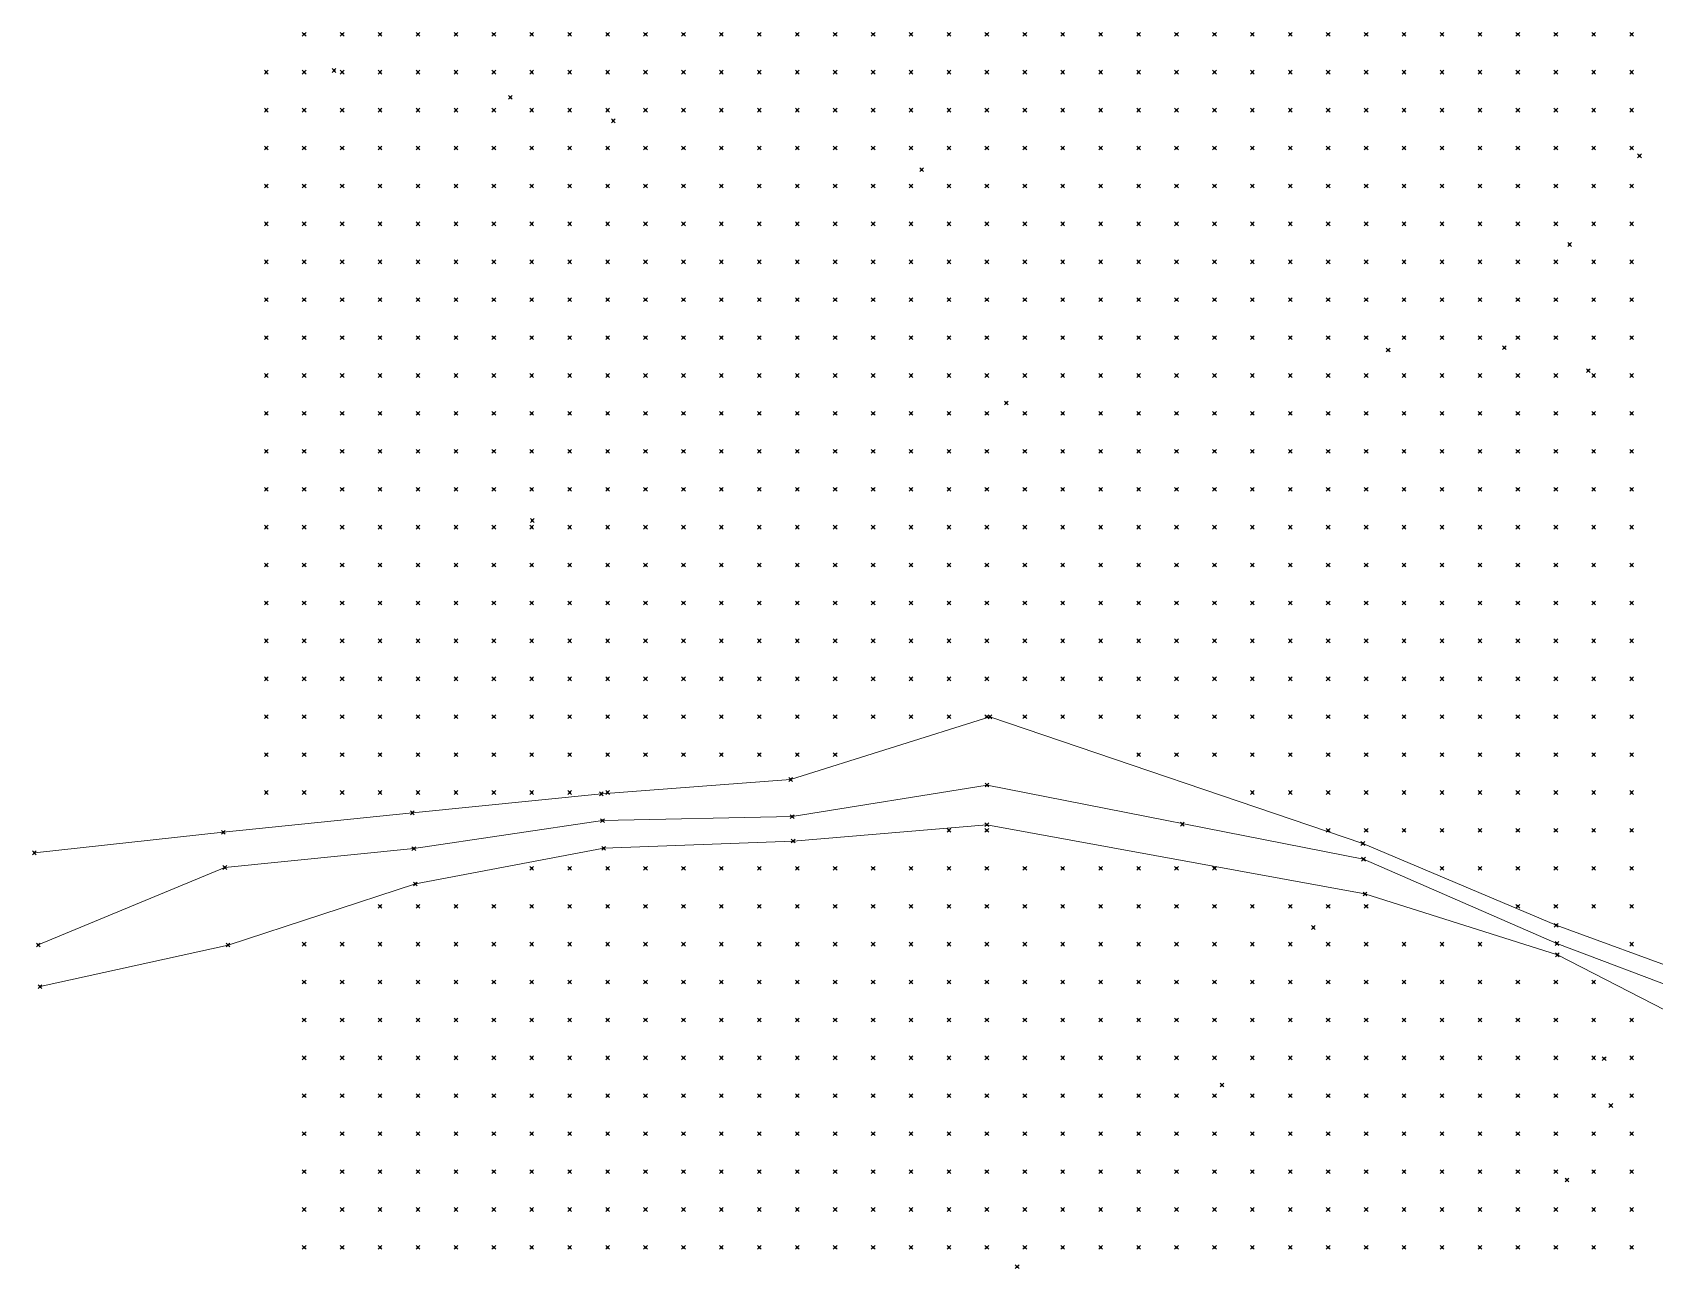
# Model space of a CAD drawing. Header units: metres. Extents: x 441556 to 446409, y 432338 to 461058.
# Drawn here: x 442202.5 to 442330.7, y 456723.4 to 456821.2 of the extents above; entities that cross this region are included whole.
import ezdxf

# ---------------------------------------------------------------- set-up
doc = ezdxf.new("R2010")
doc.units = ezdxf.units.M
doc.header["$MEASUREMENT"] = 0
doc.header["$PDMODE"] = 35
doc.header["$PDSIZE"] = 0.15
for name, color, linetype, lineweight in [('DTM-BRE-RevN_GRP_FIRUL APEI', 2, 'Continuous', 0), ('DTM-BRE-RevN_GRP_RAU', 2, 'Continuous', 0), ('DTM-NOK-RevN_LIDAR_co_lidar', 91, 'Continuous', 0), ('DTM-NOK-RevN_RTK', 32, 'Continuous', 0)]:
    doc.layers.add(name, color=color, linetype=linetype, lineweight=lineweight)

msp = doc.modelspace()

# ---------------------------------------------------------------- linework, layer by layer
at = {"layer": 'DTM-BRE-RevN_GRP_FIRUL APEI'}
for p, q in [((442262.542, 456759.199, 401.217), (442277.952, 456761.692, 395.265)), ((442277.952, 456761.692, 395.265), (442307.725, 456755.834, 388.788)), ((442232.623, 456756.667, 408.775), (442247.542, 456758.877, 405.655)), ((442247.542, 456758.877, 405.655), (442262.542, 456759.199, 401.217)), ((442217.672, 456755.171, 411.244), (442232.623, 456756.667, 408.775)), ((442202.919, 456749.042, 415.444), (442217.672, 456755.171, 411.244)), ((442307.725, 456755.834, 388.788), (442323.021, 456749.153, 384.99)), ((442323.021, 456749.153, 384.99), (442338.279, 456743.38, 382.37))]:
    msp.add_line(p, q, dxfattribs=at)
at = {"layer": 'DTM-BRE-RevN_GRP_RAU'}
for p, q in [((442262.418, 456762.134, 403.53), (442278.185, 456767.087, 396.497)), ((442278.185, 456767.087, 396.497), (442307.673, 456757.074, 390.443)), ((442247.453, 456761, 407.467), (442262.418, 456762.134, 403.53)), ((442232.503, 456759.491, 409.717), (442247.453, 456761, 407.467)), ((442217.555, 456757.953, 412.467), (442232.503, 456759.491, 409.717)), ((442202.61, 456756.335, 418.644), (442217.555, 456757.953, 412.467)), ((442262.624, 456757.263, 403.53), (442277.937, 456758.559, 396.98)), ((442277.937, 456758.559, 396.98), (442307.842, 456753.077, 389.409)), ((442232.741, 456753.871, 410.592), (442247.635, 456756.691, 407.405)), ((442247.635, 456756.691, 407.405), (442262.624, 456757.263, 403.53)), ((442307.673, 456757.074, 390.443), (442322.96, 456750.6, 386.37)), ((442217.932, 456749.038, 413.929), (442232.741, 456753.871, 410.592)), ((442307.842, 456753.077, 389.409), (442323.059, 456748.257, 386.439)), ((442322.96, 456750.6, 386.37), (442338.209, 456745.033, 383.611)), ((442203.058, 456745.745, 417.244), (442217.932, 456749.038, 413.929)), ((442323.059, 456748.257, 386.439), (442338.408, 456740.348, 383.473))]:
    msp.add_line(p, q, dxfattribs=at)
at = {"layer": 'DTM-NOK-RevN_LIDAR_co_lidar'}
for p in [(442223.951, 456821.091, 433.142), (442226.951, 456821.091, 431.84), (442229.95, 456821.091, 430.433), (442232.949, 456821.091, 428.659), (442235.949, 456821.091, 426.756), (442238.948, 456821.091, 424.825), (442241.947, 456821.091, 423.058), (442244.947, 456821.091, 421.097), (442247.946, 456821.091, 419.075), (442250.945, 456821.091, 417.257), (442253.945, 456821.091, 415.461), (442256.944, 456821.091, 413.75), (442259.944, 456821.091, 411.958), (442262.943, 456821.091, 410.235), (442265.942, 456821.091, 408.716), (442268.942, 456821.091, 407.068), (442271.941, 456821.091, 405.643), (442274.94, 456821.091, 404.369), (442277.94, 456821.091, 402.731), (442280.939, 456821.091, 401.018), (442283.938, 456821.091, 400.088), (442286.938, 456821.091, 399.785), (442289.937, 456821.091, 398.947), (442292.936, 456821.091, 397.66), (442295.936, 456821.091, 396.301), (442298.935, 456821.091, 395.576), (442301.934, 456821.091, 395.229), (442304.934, 456821.091, 394.852), (442307.933, 456821.091, 394.272), (442310.932, 456821.091, 393.58), (442313.932, 456821.091, 392.893), (442316.931, 456821.091, 392.067), (442319.93, 456821.091, 390.96), (442322.93, 456821.091, 389.642), (442325.929, 456821.091, 388.358), (442328.928, 456821.091, 387.566), (442220.952, 456818.092, 436.395), (442223.951, 456818.092, 434.706), (442226.316, 456818.226, 434.384), (442226.951, 456818.092, 433.49), (442229.95, 456818.092, 432.003), (442232.949, 456818.092, 430.375), (442235.949, 456818.092, 428.634), (442238.948, 456818.092, 426.787), (442241.947, 456818.092, 424.739), (442244.947, 456818.092, 422.893), (442247.946, 456818.092, 421.053), (442250.945, 456818.092, 418.763), (442253.945, 456818.092, 416.629), (442256.944, 456818.092, 415.014), (442259.944, 456818.092, 413.321), (442262.943, 456818.092, 411.401), (442265.942, 456818.092, 408.978), (442268.942, 456818.092, 407.684), (442271.941, 456818.092, 406.174), (442274.94, 456818.092, 404.405), (442277.94, 456818.092, 402.368), (442280.939, 456818.092, 401.177), (442283.938, 456818.092, 400.315), (442286.938, 456818.092, 399.269), (442289.937, 456818.092, 398.314), (442292.936, 456818.092, 397.358), (442295.936, 456818.092, 396.589), (442298.935, 456818.092, 396.591), (442301.934, 456818.092, 395.973), (442304.934, 456818.092, 395.221), (442307.933, 456818.092, 394.57), (442310.932, 456818.092, 393.867), (442313.932, 456818.092, 393.059), (442316.931, 456818.092, 392.298), (442319.93, 456818.092, 391.519), (442322.93, 456818.092, 390.148), (442325.929, 456818.092, 388.727), (442328.928, 456818.092, 387.749), (442220.952, 456815.093, 436.288), (442223.951, 456815.093, 434.118), (442226.951, 456815.093, 432.549), (442229.95, 456815.093, 431.045), (442232.949, 456815.093, 430.101), (442235.949, 456815.093, 428.909), (442238.948, 456815.093, 427.09), (442240.255, 456816.105, 426.394), (442241.947, 456815.093, 424.895), (442244.947, 456815.093, 422.749), (442247.946, 456815.093, 420.792), (442250.945, 456815.093, 418.976), (442253.945, 456815.093, 416.983), (442256.944, 456815.093, 415.097), (442259.944, 456815.093, 414.089), (442262.943, 456815.093, 412.394), (442265.942, 456815.093, 410.206), (442268.942, 456815.093, 408.438), (442271.941, 456815.093, 406.856), (442274.94, 456815.093, 404.711), (442277.94, 456815.093, 402.534), (442280.939, 456815.093, 401.004), (442283.938, 456815.093, 400.205), (442286.938, 456815.093, 399.37), (442289.937, 456815.093, 398.214), (442292.936, 456815.093, 397.579), (442295.936, 456815.093, 397.118), (442298.935, 456815.093, 396.44), (442301.934, 456815.093, 395.798), (442304.934, 456815.093, 395.271), (442307.933, 456815.093, 394.685), (442310.932, 456815.093, 393.874), (442313.932, 456815.093, 392.884), (442316.931, 456815.093, 392.086), (442319.93, 456815.093, 391.408), (442322.93, 456815.093, 390.307), (442325.929, 456815.093, 389.004), (442328.928, 456815.093, 387.743), (442248.391, 456814.245, 420.796), (442220.952, 456812.093, 434.389), (442223.951, 456812.093, 432.794), (442226.951, 456812.093, 430.847), (442229.95, 456812.093, 429.111), (442232.949, 456812.093, 427.976), (442235.949, 456812.093, 427.386), (442238.948, 456812.093, 426.063), (442241.947, 456812.093, 424.229), (442244.947, 456812.093, 422.289), (442247.946, 456812.093, 420.391), (442250.945, 456812.093, 418.264), (442253.945, 456812.093, 416.065), (442256.944, 456812.093, 414.762), (442259.944, 456812.093, 413.697), (442262.943, 456812.093, 412.227), (442265.942, 456812.093, 410.222), (442268.942, 456812.093, 407.421), (442271.941, 456812.093, 406.123), (442274.94, 456812.093, 404.531), (442277.94, 456812.093, 402.875), (442280.939, 456812.093, 401.062), (442283.938, 456812.093, 400.086), (442286.938, 456812.093, 399.054), (442289.937, 456812.093, 398.4), (442292.936, 456812.093, 397.646), (442295.936, 456812.093, 396.931), (442298.935, 456812.093, 396.296), (442301.934, 456812.093, 395.735), (442304.934, 456812.093, 395.128), (442307.933, 456812.093, 394.338), (442310.932, 456812.093, 393.461), (442313.932, 456812.093, 392.594), (442316.931, 456812.093, 391.889), (442319.93, 456812.093, 391.158), (442322.93, 456812.093, 389.927), (442325.929, 456812.093, 388.651), (442328.928, 456812.093, 387.63), (442272.781, 456810.379, 405.764), (442220.952, 456809.094, 432.54), (442223.951, 456809.094, 431.296), (442226.951, 456809.094, 429.678), (442229.95, 456809.094, 427.611), (442232.949, 456809.094, 425.945), (442235.949, 456809.094, 425.13), (442238.948, 456809.094, 424.064), (442241.947, 456809.094, 422.597), (442244.947, 456809.094, 420.99), (442247.946, 456809.094, 419.047), (442250.945, 456809.094, 417.158), (442253.945, 456809.094, 415.613), (442256.944, 456809.094, 414.058), (442259.944, 456809.094, 412.762), (442262.943, 456809.094, 411.509), (442265.942, 456809.094, 410.218), (442268.942, 456809.094, 408.922), (442271.941, 456809.094, 406.509), (442274.94, 456809.094, 404.319), (442277.94, 456809.094, 402.734), (442280.939, 456809.094, 401.152), (442283.938, 456809.094, 400.144), (442286.938, 456809.094, 399.395), (442289.937, 456809.094, 398.649), (442292.936, 456809.094, 397.665), (442295.936, 456809.094, 396.977), (442298.935, 456809.094, 396.235), (442301.934, 456809.094, 395.394), (442304.934, 456809.094, 394.429), (442307.933, 456809.094, 393.465), (442310.932, 456809.094, 392.649), (442313.932, 456809.094, 391.951), (442316.931, 456809.094, 391.162), (442319.93, 456809.094, 390.201), (442322.93, 456809.094, 389.241), (442325.929, 456809.094, 388.273), (442328.928, 456809.094, 387.335), (442220.952, 456806.094, 430.316), (442223.951, 456806.094, 429.358), (442226.951, 456806.094, 427.695), (442229.95, 456806.094, 425.957), (442232.949, 456806.094, 424.191), (442235.949, 456806.094, 423.025), (442238.948, 456806.094, 421.954), (442241.947, 456806.094, 420.532), (442244.947, 456806.094, 419.137), (442247.946, 456806.094, 417.835), (442250.945, 456806.094, 416.317), (442253.945, 456806.094, 414.593), (442256.944, 456806.094, 412.911), (442259.944, 456806.094, 411.366), (442262.943, 456806.094, 409.847), (442265.942, 456806.094, 408.878), (442268.942, 456806.094, 407.887), (442271.941, 456806.094, 405.432), (442274.94, 456806.094, 404.113), (442277.94, 456806.094, 402.764), (442280.939, 456806.094, 400.993), (442283.938, 456806.094, 399.73), (442286.938, 456806.094, 398.796), (442289.937, 456806.094, 398.082), (442292.936, 456806.094, 397.265), (442295.936, 456806.094, 396.393), (442298.935, 456806.094, 395.451), (442301.934, 456806.094, 394.572), (442304.934, 456806.094, 393.762), (442307.933, 456806.094, 393.063), (442310.932, 456806.094, 392.338), (442313.932, 456806.094, 391.453), (442316.931, 456806.094, 390.571), (442319.93, 456806.094, 389.768), (442322.93, 456806.094, 388.878), (442325.929, 456806.094, 387.976), (442328.928, 456806.094, 387.204), (442220.952, 456803.095, 428.175), (442223.951, 456803.095, 427.202), (442226.951, 456803.095, 425.956), (442229.95, 456803.095, 424.573), (442232.949, 456803.095, 422.803), (442235.949, 456803.095, 421.142), (442238.948, 456803.095, 419.916), (442241.947, 456803.095, 418.652), (442244.947, 456803.095, 417.395), (442247.946, 456803.095, 416.386), (442250.945, 456803.095, 414.952), (442253.945, 456803.095, 413.248), (442256.944, 456803.095, 411.982), (442259.944, 456803.095, 410.241), (442262.943, 456803.095, 408.409), (442265.942, 456803.095, 406.62), (442268.942, 456803.095, 405.71), (442271.941, 456803.095, 403.32), (442274.94, 456803.095, 403.056), (442277.94, 456803.095, 401.065), (442280.939, 456803.095, 399.909), (442283.938, 456803.095, 399.206), (442286.938, 456803.095, 398.391), (442289.937, 456803.095, 397.589), (442292.936, 456803.095, 396.841), (442295.936, 456803.095, 396.069), (442298.935, 456803.095, 395.26), (442301.934, 456803.095, 394.614), (442304.934, 456803.095, 393.862), (442307.933, 456803.095, 393.217), (442310.932, 456803.095, 392.405), (442313.932, 456803.095, 391.393), (442316.931, 456803.095, 390.514), (442319.93, 456803.095, 389.631), (442322.93, 456803.095, 388.762), (442325.929, 456803.095, 387.916), (442328.928, 456803.095, 387.155), (442220.952, 456800.096, 425.99), (442223.951, 456800.096, 424.887), (442226.951, 456800.096, 423.77), (442229.95, 456800.096, 422.729), (442232.949, 456800.096, 421.327), (442235.949, 456800.096, 419.61), (442238.948, 456800.096, 417.832), (442241.947, 456800.096, 416.467), (442244.947, 456800.096, 415.392), (442247.946, 456800.096, 414.304), (442250.945, 456800.096, 412.912), (442253.945, 456800.096, 411.659), (442256.944, 456800.096, 410.507), (442259.944, 456800.096, 408.382), (442262.943, 456800.096, 407.326), (442265.942, 456800.096, 405.907), (442268.942, 456800.096, 404.509), (442271.941, 456800.096, 402.557), (442274.94, 456800.096, 401.599), (442277.94, 456800.096, 400.092), (442280.939, 456800.096, 398.944), (442283.938, 456800.096, 398.456), (442286.938, 456800.096, 397.893), (442289.937, 456800.096, 397.257), (442292.936, 456800.096, 396.414), (442295.936, 456800.096, 395.768), (442298.935, 456800.096, 394.99), (442301.934, 456800.096, 394.234), (442304.934, 456800.096, 393.636), (442307.933, 456800.096, 392.972), (442310.932, 456800.096, 392.184), (442313.932, 456800.096, 391.331), (442316.931, 456800.096, 390.432), (442319.93, 456800.096, 389.617), (442322.93, 456800.096, 388.892), (442325.929, 456800.096, 388.09), (442328.928, 456800.096, 387.353), (442220.952, 456797.096, 423.483), (442223.951, 456797.096, 422.701), (442226.951, 456797.096, 421.674), (442229.95, 456797.096, 420.743), (442232.949, 456797.096, 419.485), (442235.949, 456797.096, 417.896), (442238.948, 456797.096, 416.42), (442241.947, 456797.096, 415.033), (442244.947, 456797.096, 413.655), (442247.946, 456797.096, 412.42), (442250.945, 456797.096, 411.11), (442253.945, 456797.096, 409.705), (442256.944, 456797.096, 408.409), (442259.944, 456797.096, 406.984), (442262.943, 456797.096, 405.884), (442265.942, 456797.096, 404.573), (442268.942, 456797.096, 403.279), (442271.941, 456797.096, 402.146), (442274.94, 456797.096, 401.539), (442277.94, 456797.096, 400.021), (442280.939, 456797.096, 399.258), (442283.938, 456797.096, 398.291), (442286.938, 456797.096, 397.397), (442289.937, 456797.096, 396.852), (442292.936, 456797.096, 396.255), (442295.936, 456797.096, 395.598), (442298.935, 456797.096, 394.923), (442301.934, 456797.096, 394.228), (442304.934, 456797.096, 393.459), (442307.933, 456797.096, 392.599), (442310.932, 456797.096, 391.779), (442313.932, 456797.096, 391.069), (442316.931, 456797.096, 390.346), (442319.93, 456797.096, 389.53), (442322.93, 456797.096, 388.702), (442325.929, 456797.096, 387.928), (442328.928, 456797.096, 387.229), (442220.952, 456794.097, 421.09), (442223.951, 456794.097, 420.722), (442226.951, 456794.097, 419.665), (442229.95, 456794.097, 418.289), (442232.949, 456794.097, 417.235), (442235.949, 456794.097, 416.087), (442238.948, 456794.097, 414.805), (442241.947, 456794.097, 413.558), (442244.947, 456794.097, 412.326), (442247.946, 456794.097, 411.046), (442250.945, 456794.097, 409.726), (442253.945, 456794.097, 408.442), (442256.944, 456794.097, 407.089), (442259.944, 456794.097, 405.743), (442262.943, 456794.097, 404.914), (442265.942, 456794.097, 403.564), (442268.942, 456794.097, 402.384), (442271.941, 456794.097, 401.398), (442274.94, 456794.097, 400.921), (442277.94, 456794.097, 399.815), (442280.939, 456794.097, 399.095), (442283.938, 456794.097, 398.261), (442286.938, 456794.097, 397.3), (442289.937, 456794.097, 396.636), (442292.936, 456794.097, 396.036), (442295.936, 456794.097, 395.244), (442298.935, 456794.097, 394.527), (442301.934, 456794.097, 393.753), (442304.934, 456794.097, 393.006), (442307.933, 456794.097, 392.33), (442310.932, 456794.097, 391.662), (442313.932, 456794.097, 390.942), (442316.931, 456794.097, 390.152), (442319.93, 456794.097, 389.373), (442322.93, 456794.097, 388.673), (442325.929, 456794.097, 388.016), (442328.928, 456794.097, 387.323), (442279.471, 456791.928, 399.657), (442220.952, 456791.098, 418.596), (442223.951, 456791.098, 418.377), (442226.951, 456791.098, 417.501), (442229.95, 456791.098, 415.964), (442232.949, 456791.098, 414.901), (442235.949, 456791.098, 414.062), (442238.948, 456791.098, 412.904), (442241.947, 456791.098, 411.712), (442244.947, 456791.098, 410.735), (442247.946, 456791.098, 409.412), (442250.945, 456791.098, 407.924), (442253.945, 456791.098, 406.872), (442256.944, 456791.098, 405.976), (442259.944, 456791.098, 405.326), (442262.943, 456791.098, 404.522), (442265.942, 456791.098, 402.881), (442268.942, 456791.098, 401.889), (442271.941, 456791.098, 400.907), (442274.94, 456791.098, 400.325), (442277.94, 456791.098, 399.606), (442280.939, 456791.098, 399.066), (442283.938, 456791.098, 398.092), (442286.938, 456791.098, 397.245), (442289.937, 456791.098, 396.563), (442292.936, 456791.098, 395.785), (442295.936, 456791.098, 394.968), (442298.935, 456791.098, 394.25), (442301.934, 456791.098, 393.634), (442304.934, 456791.098, 392.896), (442307.933, 456791.098, 392.119), (442310.932, 456791.098, 391.464), (442313.932, 456791.098, 390.837), (442316.931, 456791.098, 390.131), (442319.93, 456791.098, 389.447), (442322.93, 456791.098, 388.846), (442325.929, 456791.098, 388.189), (442328.928, 456791.098, 387.474), (442220.952, 456788.098, 416.642), (442223.951, 456788.098, 415.889), (442226.951, 456788.098, 414.98), (442229.95, 456788.098, 413.602), (442232.949, 456788.098, 412.533), (442235.949, 456788.098, 411.962), (442238.948, 456788.098, 410.912), (442241.947, 456788.098, 409.51), (442244.947, 456788.098, 408.438), (442247.946, 456788.098, 407.665), (442250.945, 456788.098, 406.804), (442253.945, 456788.098, 405.982), (442256.944, 456788.098, 405.538), (442259.944, 456788.098, 405.258), (442262.943, 456788.098, 404.444), (442265.942, 456788.098, 402.19), (442268.942, 456788.098, 401.394), (442271.941, 456788.098, 400.621), (442274.94, 456788.098, 399.955), (442277.94, 456788.098, 399.366), (442280.939, 456788.098, 398.937), (442283.938, 456788.098, 398.021), (442286.938, 456788.098, 397.297), (442289.937, 456788.098, 396.49), (442292.936, 456788.098, 395.732), (442295.936, 456788.098, 395.144), (442298.935, 456788.098, 394.339), (442301.934, 456788.098, 393.579), (442304.934, 456788.098, 392.86), (442307.933, 456788.098, 392.195), (442310.932, 456788.098, 391.354), (442313.932, 456788.098, 390.525), (442316.931, 456788.098, 389.953), (442319.93, 456788.098, 389.358), (442322.93, 456788.098, 388.797), (442325.929, 456788.098, 388.241), (442328.928, 456788.098, 387.483), (442220.952, 456785.099, 415.056), (442223.951, 456785.099, 413.453), (442226.951, 456785.099, 412.318), (442229.95, 456785.099, 411.251), (442232.949, 456785.099, 410.202), (442235.949, 456785.099, 409.506), (442238.948, 456785.099, 408.528), (442241.947, 456785.099, 407.539), (442244.947, 456785.099, 407.03), (442247.946, 456785.099, 406.77), (442250.945, 456785.099, 406.334), (442253.945, 456785.099, 405.788), (442256.944, 456785.099, 405.45), (442259.944, 456785.099, 405.241), (442262.943, 456785.099, 404.389), (442265.942, 456785.099, 401.605), (442268.942, 456785.099, 400.871), (442271.941, 456785.099, 400.295), (442274.94, 456785.099, 399.771), (442277.94, 456785.099, 399.124), (442280.939, 456785.099, 398.61), (442283.938, 456785.099, 397.897), (442286.938, 456785.099, 397.18), (442289.937, 456785.099, 396.423), (442292.936, 456785.099, 395.753), (442295.936, 456785.099, 395.153), (442298.935, 456785.099, 394.231), (442301.934, 456785.099, 393.369), (442304.934, 456785.099, 392.703), (442307.933, 456785.099, 392.199), (442310.932, 456785.099, 391.374), (442313.932, 456785.099, 390.422), (442316.931, 456785.099, 389.788), (442319.93, 456785.099, 389.193), (442322.93, 456785.099, 388.621), (442325.929, 456785.099, 388.012), (442328.928, 456785.099, 387.228), (442220.952, 456782.1, 413.296), (442223.951, 456782.1, 411.517), (442226.951, 456782.1, 410.182), (442229.95, 456782.1, 409.387), (442232.949, 456782.1, 408.54), (442235.949, 456782.1, 407.781), (442238.948, 456782.1, 407.112), (442241.947, 456782.1, 406.723), (442241.991, 456782.627, 406.505), (442244.947, 456782.1, 406.671), (442247.946, 456782.1, 406.534), (442250.945, 456782.1, 406.13), (442253.945, 456782.1, 405.714), (442256.944, 456782.1, 405.422), (442259.944, 456782.1, 405.256), (442262.943, 456782.1, 404.338), (442265.942, 456782.1, 401.363), (442268.942, 456782.1, 400.782), (442271.941, 456782.1, 400.229), (442274.94, 456782.1, 399.695), (442277.94, 456782.1, 399.173), (442280.939, 456782.1, 398.536), (442283.938, 456782.1, 397.816), (442286.938, 456782.1, 397.066), (442289.937, 456782.1, 396.37), (442292.936, 456782.1, 395.632), (442295.936, 456782.1, 394.878), (442298.935, 456782.1, 394.07), (442301.934, 456782.1, 393.328), (442304.934, 456782.1, 392.719), (442307.933, 456782.1, 392.177), (442310.932, 456782.1, 391.481), (442313.932, 456782.1, 390.692), (442316.931, 456782.1, 389.963), (442319.93, 456782.1, 389.249), (442322.93, 456782.1, 388.536), (442325.929, 456782.1, 387.747), (442328.928, 456782.1, 387.041), (442220.952, 456779.1, 411.511), (442223.951, 456779.1, 410.218), (442226.951, 456779.1, 409.133), (442229.95, 456779.1, 408.402), (442232.949, 456779.1, 407.741), (442235.949, 456779.1, 407.201), (442238.948, 456779.1, 406.843), (442241.947, 456779.1, 406.677), (442244.947, 456779.1, 406.582), (442247.946, 456779.1, 406.384), (442250.945, 456779.1, 406.042), (442253.945, 456779.1, 405.657), (442256.944, 456779.1, 405.347), (442259.944, 456779.1, 404.979), (442262.943, 456779.1, 403.697), (442265.942, 456779.1, 401.237), (442268.942, 456779.1, 401.051), (442271.941, 456779.1, 400.418), (442274.94, 456779.1, 399.603), (442277.94, 456779.1, 399.105), (442280.939, 456779.1, 398.571), (442283.938, 456779.1, 397.7), (442286.938, 456779.1, 396.996), (442289.937, 456779.1, 396.252), (442292.936, 456779.1, 395.5), (442295.936, 456779.1, 394.813), (442298.935, 456779.1, 394.217), (442301.934, 456779.1, 393.532), (442304.934, 456779.1, 392.798), (442307.933, 456779.1, 392.097), (442310.932, 456779.1, 391.427), (442313.932, 456779.1, 390.728), (442316.931, 456779.1, 389.937), (442319.93, 456779.1, 389.13), (442322.93, 456779.1, 388.388), (442325.929, 456779.1, 387.621), (442328.928, 456779.1, 386.947), (442220.952, 456776.101, 410.417), (442223.951, 456776.101, 409.512), (442226.951, 456776.101, 408.813), (442229.95, 456776.101, 408.148), (442232.949, 456776.101, 407.645), (442235.949, 456776.101, 407.234), (442238.948, 456776.101, 406.932), (442241.947, 456776.101, 406.802), (442244.947, 456776.101, 406.656), (442247.946, 456776.101, 406.388), (442250.945, 456776.101, 406.056), (442253.945, 456776.101, 405.662), (442256.944, 456776.101, 405.25), (442259.944, 456776.101, 404.455), (442262.943, 456776.101, 402.457), (442265.942, 456776.101, 400.591), (442268.942, 456776.101, 400.841), (442271.941, 456776.101, 400.362), (442274.94, 456776.101, 399.597), (442277.94, 456776.101, 399.282), (442280.939, 456776.101, 398.621), (442283.938, 456776.101, 397.691), (442286.938, 456776.101, 396.961), (442289.937, 456776.101, 396.149), (442292.936, 456776.101, 395.522), (442295.936, 456776.101, 395.023), (442298.935, 456776.101, 394.448), (442301.934, 456776.101, 393.755), (442304.934, 456776.101, 392.826), (442307.933, 456776.101, 391.888), (442310.932, 456776.101, 391.144), (442313.932, 456776.101, 390.473), (442316.931, 456776.101, 389.695), (442319.93, 456776.101, 388.895), (442322.93, 456776.101, 388.225), (442325.929, 456776.101, 387.512), (442328.928, 456776.101, 386.769), (442220.952, 456773.102, 410.258), (442223.951, 456773.102, 409.538), (442226.951, 456773.102, 408.936), (442229.95, 456773.102, 408.285), (442232.949, 456773.102, 407.835), (442235.949, 456773.102, 407.465), (442238.948, 456773.102, 407.195), (442241.947, 456773.102, 407.061), (442244.947, 456773.102, 406.878), (442247.946, 456773.102, 406.555), (442250.945, 456773.102, 406.151), (442253.945, 456773.102, 405.677), (442256.944, 456773.102, 405.194), (442259.944, 456773.102, 403.959), (442262.943, 456773.102, 401.065), (442265.942, 456773.102, 399.775), (442268.942, 456773.102, 399.915), (442271.941, 456773.102, 399.845), (442274.94, 456773.102, 399.576), (442277.94, 456773.102, 399.51), (442280.939, 456773.102, 398.763), (442283.938, 456773.102, 397.92), (442286.938, 456773.102, 397.134), (442289.937, 456773.102, 396.166), (442292.936, 456773.102, 395.484), (442295.936, 456773.102, 395.113), (442298.935, 456773.102, 394.406), (442301.934, 456773.102, 393.69), (442304.934, 456773.102, 392.767), (442307.933, 456773.102, 391.753), (442310.932, 456773.102, 390.977), (442313.932, 456773.102, 390.36), (442316.931, 456773.102, 389.666), (442319.93, 456773.102, 388.928), (442322.93, 456773.102, 388.264), (442325.929, 456773.102, 387.503), (442328.928, 456773.102, 386.735), (442220.952, 456770.102, 410.683), (442223.951, 456770.102, 410.069), (442226.951, 456770.102, 409.427), (442229.95, 456770.102, 408.671), (442232.949, 456770.102, 408.106), (442235.949, 456770.102, 407.816), (442238.948, 456770.102, 407.612), (442241.947, 456770.102, 407.394), (442244.947, 456770.102, 407.096), (442247.946, 456770.102, 406.704), (442250.945, 456770.102, 406.212), (442253.945, 456770.102, 405.68), (442256.944, 456770.102, 405.166), (442259.944, 456770.102, 403.675), (442262.943, 456770.102, 400.726), (442265.942, 456770.102, 399.938), (442268.942, 456770.102, 399.402), (442271.941, 456770.102, 399.248), (442274.94, 456770.102, 398.807), (442277.94, 456770.102, 398.684), (442280.939, 456770.102, 398.497), (442283.938, 456770.102, 397.807), (442286.938, 456770.102, 397.193), (442289.937, 456770.102, 396.284), (442292.936, 456770.102, 395.475), (442295.936, 456770.102, 395.009), (442298.935, 456770.102, 394.331), (442301.934, 456770.102, 393.441), (442304.934, 456770.102, 392.478), (442307.933, 456770.102, 391.696), (442310.932, 456770.102, 391.042), (442313.932, 456770.102, 390.362), (442316.931, 456770.102, 389.708), (442319.93, 456770.102, 389.08), (442322.93, 456770.102, 388.393), (442325.929, 456770.102, 387.618), (442328.928, 456770.102, 386.878), (442220.952, 456767.103, 411.201), (442223.951, 456767.103, 410.6), (442226.951, 456767.103, 409.935), (442229.95, 456767.103, 409.188), (442232.949, 456767.103, 408.592), (442235.949, 456767.103, 408.226), (442238.948, 456767.103, 407.983), (442241.947, 456767.103, 407.663), (442244.947, 456767.103, 407.284), (442247.946, 456767.103, 406.869), (442250.945, 456767.103, 406.319), (442253.945, 456767.103, 405.796), (442256.944, 456767.103, 405.156), (442259.944, 456767.103, 403.67), (442262.943, 456767.103, 401.954), (442265.942, 456767.103, 401.068), (442268.942, 456767.103, 400.179), (442271.941, 456767.103, 399.481), (442274.94, 456767.103, 398.186), (442277.94, 456767.103, 397.101), (442280.939, 456767.103, 397.146), (442283.938, 456767.103, 396.567), (442286.938, 456767.103, 396.267), (442289.937, 456767.103, 396.058), (442292.936, 456767.103, 395.536), (442295.936, 456767.103, 395.003), (442298.935, 456767.103, 394.499), (442301.934, 456767.103, 393.417), (442304.934, 456767.103, 392.181), (442307.933, 456767.103, 391.422), (442310.932, 456767.103, 390.91), (442313.932, 456767.103, 390.299), (442316.931, 456767.103, 389.72), (442319.93, 456767.103, 389.17), (442322.93, 456767.103, 388.453), (442325.929, 456767.103, 387.701), (442328.928, 456767.103, 386.926), (442220.952, 456764.104, 411.563), (442223.951, 456764.104, 411.074), (442226.951, 456764.104, 410.398), (442229.95, 456764.104, 409.605), (442232.949, 456764.104, 409.058), (442235.949, 456764.104, 408.616), (442238.948, 456764.104, 408.353), (442241.947, 456764.104, 407.975), (442244.947, 456764.104, 407.474), (442247.946, 456764.104, 407.017), (442250.945, 456764.104, 406.492), (442253.945, 456764.104, 405.902), (442256.944, 456764.104, 405.033), (442259.944, 456764.104, 403.68), (442262.943, 456764.104, 402.715), (442265.942, 456764.104, 401.678), (442289.937, 456764.104, 394.839), (442292.936, 456764.104, 394.593), (442295.936, 456764.104, 394.505), (442298.935, 456764.104, 394.246), (442301.934, 456764.104, 393.416), (442304.934, 456764.104, 392.268), (442307.933, 456764.104, 391.249), (442310.932, 456764.104, 390.594), (442313.932, 456764.104, 390.157), (442316.931, 456764.104, 389.732), (442319.93, 456764.104, 389.19), (442322.93, 456764.104, 388.451), (442325.929, 456764.104, 387.714), (442328.928, 456764.104, 386.924), (442220.952, 456761.104, 411.9), (442223.951, 456761.104, 411.48), (442226.951, 456761.104, 410.691), (442229.95, 456761.104, 409.797), (442232.949, 456761.104, 409.266), (442235.949, 456761.104, 408.96), (442238.948, 456761.104, 408.594), (442241.947, 456761.104, 408.17), (442244.947, 456761.104, 407.558), (442247.946, 456761.104, 406.848), (442298.935, 456761.104, 393.006), (442301.934, 456761.104, 392.745), (442304.934, 456761.104, 392.191), (442307.933, 456761.104, 391.483), (442310.932, 456761.104, 390.68), (442313.932, 456761.104, 390.005), (442316.931, 456761.104, 389.514), (442319.93, 456761.104, 388.948), (442322.93, 456761.104, 388.26), (442325.929, 456761.104, 387.548), (442328.928, 456761.104, 386.884), (442293.398, 456758.604, 393.385), (442274.94, 456758.105, 398.55), (442277.94, 456758.105, 397.778), (442304.934, 456758.105, 391.086), (442307.933, 456758.105, 390.76), (442310.932, 456758.105, 390.432), (442313.932, 456758.105, 390.023), (442316.931, 456758.105, 389.377), (442319.93, 456758.105, 388.579), (442322.93, 456758.105, 387.957), (442325.929, 456758.105, 387.394), (442328.928, 456758.105, 386.773), (442241.947, 456755.106, 408.686), (442244.947, 456755.106, 408.575), (442247.946, 456755.106, 407.934), (442250.945, 456755.106, 407.121), (442253.945, 456755.106, 406.267), (442256.944, 456755.106, 405.357), (442259.944, 456755.106, 404.984), (442262.943, 456755.106, 404.337), (442265.942, 456755.106, 403.295), (442268.942, 456755.106, 402.299), (442271.941, 456755.106, 401.052), (442274.94, 456755.106, 399.988), (442277.94, 456755.106, 399.002), (442280.939, 456755.106, 398.276), (442283.938, 456755.106, 397.497), (442286.938, 456755.106, 396.353), (442289.937, 456755.106, 394.957), (442292.936, 456755.106, 393.721), (442295.936, 456755.106, 392.797), (442313.932, 456755.106, 389.229), (442316.931, 456755.106, 388.726), (442319.93, 456755.106, 388.096), (442322.93, 456755.106, 387.622), (442325.929, 456755.106, 387.062), (442328.928, 456755.106, 386.416), (442229.95, 456752.106, 411.009), (442232.949, 456752.106, 410.781), (442235.949, 456752.106, 410.52), (442238.948, 456752.106, 410.132), (442241.947, 456752.106, 409.929), (442244.947, 456752.106, 409.476), (442247.946, 456752.106, 408.675), (442250.945, 456752.106, 407.952), (442253.945, 456752.106, 407.33), (442256.944, 456752.106, 406.867), (442259.944, 456752.106, 406.471), (442262.943, 456752.106, 405.736), (442265.942, 456752.106, 404.438), (442268.942, 456752.106, 403.472), (442271.941, 456752.106, 402.149), (442274.94, 456752.106, 400.917), (442277.94, 456752.106, 399.908), (442280.939, 456752.106, 399.075), (442283.938, 456752.106, 398.25), (442286.938, 456752.106, 397.123), (442289.937, 456752.106, 396.364), (442292.936, 456752.106, 395.328), (442295.936, 456752.106, 394.347), (442298.935, 456752.106, 393.097), (442301.934, 456752.106, 391.848), (442304.934, 456752.106, 390.624), (442307.933, 456752.106, 389.697), (442319.93, 456752.106, 387.005), (442322.93, 456752.106, 386.947), (442325.929, 456752.106, 386.833), (442328.928, 456752.106, 386.379), (442303.759, 456750.428, 392.177), (442223.951, 456749.107, 412.681), (442226.951, 456749.107, 412.073), (442229.95, 456749.107, 412.002), (442232.949, 456749.107, 412.016), (442235.949, 456749.107, 412.329), (442238.948, 456749.107, 412.242), (442241.947, 456749.107, 411.571), (442244.947, 456749.107, 410.832), (442247.946, 456749.107, 410.168), (442250.945, 456749.107, 409.55), (442253.945, 456749.107, 408.947), (442256.944, 456749.107, 408.419), (442259.944, 456749.107, 408.304), (442262.943, 456749.107, 407.937), (442265.942, 456749.107, 406.692), (442268.942, 456749.107, 405.327), (442271.941, 456749.107, 404.049), (442274.94, 456749.107, 403.226), (442277.94, 456749.107, 401.699), (442280.939, 456749.107, 401.161), (442283.938, 456749.107, 400.225), (442286.938, 456749.107, 398.949), (442289.937, 456749.107, 398.233), (442292.936, 456749.107, 397.338), (442295.936, 456749.107, 396.81), (442298.935, 456749.107, 395.631), (442301.934, 456749.107, 394.101), (442304.934, 456749.107, 392.205), (442307.933, 456749.107, 390.425), (442310.932, 456749.107, 389.296), (442313.932, 456749.107, 388.523), (442316.931, 456749.107, 387.159), (442328.928, 456749.107, 385.712), (442223.951, 456746.108, 413.878), (442226.951, 456746.108, 413.587), (442229.95, 456746.108, 413.632), (442232.949, 456746.108, 413.928), (442235.949, 456746.108, 414.339), (442238.948, 456746.108, 414.188), (442241.947, 456746.108, 413.189), (442244.947, 456746.108, 412.307), (442247.946, 456746.108, 411.754), (442250.945, 456746.108, 411.345), (442253.945, 456746.108, 410.684), (442256.944, 456746.108, 409.876), (442259.944, 456746.108, 410.424), (442262.943, 456746.108, 410.245), (442265.942, 456746.108, 409.139), (442268.942, 456746.108, 407.451), (442271.941, 456746.108, 406.104), (442274.94, 456746.108, 404.919), (442277.94, 456746.108, 404.424), (442280.939, 456746.108, 403.602), (442283.938, 456746.108, 402.235), (442286.938, 456746.108, 401.323), (442289.937, 456746.108, 400.265), (442292.936, 456746.108, 399.663), (442295.936, 456746.108, 398.813), (442298.935, 456746.108, 397.635), (442301.934, 456746.108, 396.165), (442304.934, 456746.108, 393.945), (442307.933, 456746.108, 391.564), (442310.932, 456746.108, 389.877), (442313.932, 456746.108, 388.846), (442316.931, 456746.108, 388.105), (442319.93, 456746.108, 387.297), (442322.93, 456746.108, 386.363), (442325.929, 456746.108, 385.649), (442223.951, 456743.108, 415.772), (442226.951, 456743.108, 415.81), (442229.95, 456743.108, 416.019), (442232.949, 456743.108, 416.346), (442235.949, 456743.108, 416.492), (442238.948, 456743.108, 415.961), (442241.947, 456743.108, 414.736), (442244.947, 456743.108, 414.28), (442247.946, 456743.108, 414.085), (442250.945, 456743.108, 413.661), (442253.945, 456743.108, 412.926), (442256.944, 456743.108, 411.829), (442259.944, 456743.108, 412.487), (442262.943, 456743.108, 411.933), (442265.942, 456743.108, 411.179), (442268.942, 456743.108, 410.12), (442271.941, 456743.108, 408.885), (442274.94, 456743.108, 407.024), (442277.94, 456743.108, 406.531), (442280.939, 456743.108, 405.752), (442283.938, 456743.108, 404.994), (442286.938, 456743.108, 402.952), (442289.937, 456743.108, 402.309), (442292.936, 456743.108, 401.628), (442295.936, 456743.108, 400.462), (442298.935, 456743.108, 399.013), (442301.934, 456743.108, 396.926), (442304.934, 456743.108, 394.116), (442307.933, 456743.108, 391.762), (442310.932, 456743.108, 390.281), (442313.932, 456743.108, 389.181), (442316.931, 456743.108, 388.354), (442319.93, 456743.108, 387.594), (442322.93, 456743.108, 386.683), (442325.929, 456743.108, 386.059), (442328.928, 456743.108, 385.399), (442223.951, 456740.109, 417.997), (442226.951, 456740.109, 418.384), (442229.95, 456740.109, 418.263), (442232.949, 456740.109, 417.976), (442235.949, 456740.109, 417.64), (442238.948, 456740.109, 417.071), (442241.947, 456740.109, 416.17), (442244.947, 456740.109, 415.842), (442247.946, 456740.109, 415.671), (442250.945, 456740.109, 414.848), (442253.945, 456740.109, 414.083), (442256.944, 456740.109, 413.837), (442259.944, 456740.109, 413.798), (442262.943, 456740.109, 413.433), (442265.942, 456740.109, 412.943), (442268.942, 456740.109, 412.239), (442271.941, 456740.109, 411.474), (442274.94, 456740.109, 410.064), (442277.94, 456740.109, 409.124), (442280.939, 456740.109, 408.4), (442283.938, 456740.109, 407.178), (442286.938, 456740.109, 405.464), (442289.937, 456740.109, 404.191), (442292.936, 456740.109, 403.027), (442295.936, 456740.109, 401.615), (442298.935, 456740.109, 399.514), (442301.934, 456740.109, 397.115), (442304.934, 456740.109, 394.482), (442307.933, 456740.109, 392.279), (442310.932, 456740.109, 390.379), (442313.932, 456740.109, 388.907), (442316.931, 456740.109, 388.361), (442319.93, 456740.109, 387.998), (442322.93, 456740.109, 387.233), (442325.929, 456740.109, 386.5), (442328.928, 456740.109, 385.908), (442296.527, 456737.959, 402.033), (442223.951, 456737.11, 420.189), (442226.951, 456737.11, 420.19), (442229.95, 456737.11, 419.691), (442232.949, 456737.11, 419.006), (442235.949, 456737.11, 418.475), (442238.948, 456737.11, 418.031), (442241.947, 456737.11, 417.389), (442244.947, 456737.11, 417.166), (442247.946, 456737.11, 417.025), (442250.945, 456737.11, 416.187), (442253.945, 456737.11, 415.55), (442256.944, 456737.11, 415.515), (442259.944, 456737.11, 415.145), (442262.943, 456737.11, 415.037), (442265.942, 456737.11, 414.866), (442268.942, 456737.11, 414.412), (442271.941, 456737.11, 412.825), (442274.94, 456737.11, 412.082), (442277.94, 456737.11, 411.283), (442280.939, 456737.11, 410.3), (442283.938, 456737.11, 408.773), (442286.938, 456737.11, 407.182), (442289.937, 456737.11, 405.627), (442292.936, 456737.11, 404.294), (442295.936, 456737.11, 402.456), (442298.935, 456737.11, 400.307), (442301.934, 456737.11, 397.863), (442304.934, 456737.11, 395.09), (442307.933, 456737.11, 392.431), (442310.932, 456737.11, 390.08), (442313.932, 456737.11, 388.194), (442316.931, 456737.11, 387.058), (442319.93, 456737.11, 386.483), (442322.93, 456737.11, 385.997), (442325.929, 456737.11, 385.472), (442328.928, 456737.11, 385.071), (442223.951, 456734.11, 422.24), (442226.951, 456734.11, 421.67), (442229.95, 456734.11, 420.936), (442232.949, 456734.11, 420.131), (442235.949, 456734.11, 419.388), (442238.948, 456734.11, 418.977), (442241.947, 456734.11, 418.598), (442244.947, 456734.11, 418.543), (442247.946, 456734.11, 418.371), (442250.945, 456734.11, 417.741), (442253.945, 456734.11, 417.444), (442256.944, 456734.11, 417.331), (442259.944, 456734.11, 416.963), (442262.943, 456734.11, 416.9), (442265.942, 456734.11, 416.832), (442268.942, 456734.11, 416.436), (442271.941, 456734.11, 415.568), (442274.94, 456734.11, 414.345), (442277.94, 456734.11, 413.064), (442280.939, 456734.11, 411.897), (442283.938, 456734.11, 410.276), (442286.938, 456734.11, 408.546), (442289.937, 456734.11, 406.796), (442292.936, 456734.11, 405.126), (442295.936, 456734.11, 403.013), (442298.935, 456734.11, 400.668), (442301.934, 456734.11, 398.326), (442304.934, 456734.11, 395.885), (442307.933, 456734.11, 392.578), (442310.932, 456734.11, 389.689), (442313.932, 456734.11, 387.99), (442316.931, 456734.11, 386.669), (442319.93, 456734.11, 385.595), (442322.93, 456734.11, 384.929), (442325.929, 456734.11, 384.796), (442328.928, 456734.11, 384.428), (442223.951, 456731.111, 423.837), (442226.951, 456731.111, 423.068), (442229.95, 456731.111, 422.122), (442232.949, 456731.111, 421.216), (442235.949, 456731.111, 420.461), (442238.948, 456731.111, 420.132), (442241.947, 456731.111, 419.931), (442244.947, 456731.111, 419.873), (442247.946, 456731.111, 419.625), (442250.945, 456731.111, 419.301), (442253.945, 456731.111, 419.254), (442256.944, 456731.111, 419.004), (442259.944, 456731.111, 418.84), (442262.943, 456731.111, 418.76), (442265.942, 456731.111, 418.754), (442268.942, 456731.111, 418.279), (442271.941, 456731.111, 417.595), (442274.94, 456731.111, 416.211), (442277.94, 456731.111, 414.723), (442280.939, 456731.111, 413.471), (442283.938, 456731.111, 411.823), (442286.938, 456731.111, 409.595), (442289.937, 456731.111, 407.68), (442292.936, 456731.111, 405.705), (442295.936, 456731.111, 403.559), (442298.935, 456731.111, 401.373), (442301.934, 456731.111, 398.895), (442304.934, 456731.111, 396.125), (442307.933, 456731.111, 392.874), (442310.932, 456731.111, 389.94), (442313.932, 456731.111, 387.857), (442316.931, 456731.111, 386.458), (442319.93, 456731.111, 385.688), (442322.93, 456731.111, 385.137), (442325.929, 456731.111, 384.693), (442328.928, 456731.111, 384.281), (442223.951, 456728.112, 425.164), (442226.951, 456728.112, 424.357), (442229.95, 456728.112, 423.392), (442232.949, 456728.112, 422.518), (442235.949, 456728.112, 421.703), (442238.948, 456728.112, 421.225), (442241.947, 456728.112, 421.01), (442244.947, 456728.112, 420.953), (442247.946, 456728.112, 420.789), (442250.945, 456728.112, 420.708), (442253.945, 456728.112, 420.843), (442256.944, 456728.112, 420.641), (442259.944, 456728.112, 420.471), (442262.943, 456728.112, 420.604), (442265.942, 456728.112, 420.68), (442268.942, 456728.112, 420.304), (442271.941, 456728.112, 419.411), (442274.94, 456728.112, 418.043), (442277.94, 456728.112, 416.682), (442280.939, 456728.112, 415.563), (442283.938, 456728.112, 413.358), (442286.938, 456728.112, 410.657), (442289.937, 456728.112, 408.208), (442292.936, 456728.112, 406.182), (442295.936, 456728.112, 404.048), (442298.935, 456728.112, 401.64), (442301.934, 456728.112, 399.16), (442304.934, 456728.112, 396.704), (442307.933, 456728.112, 394.061), (442310.932, 456728.112, 390.763), (442313.932, 456728.112, 388.113), (442316.931, 456728.112, 386.973), (442319.93, 456728.112, 386.107), (442322.93, 456728.112, 385.226), (442325.929, 456728.112, 384.565), (442328.928, 456728.112, 384.097), (442223.951, 456725.112, 426.334), (442226.951, 456725.112, 425.658), (442229.95, 456725.112, 424.826), (442232.949, 456725.112, 423.966), (442235.949, 456725.112, 423.182), (442238.948, 456725.112, 422.595), (442241.947, 456725.112, 422.247), (442244.947, 456725.112, 421.954), (442247.946, 456725.112, 421.899), (442250.945, 456725.112, 422.104), (442253.945, 456725.112, 422.248), (442256.944, 456725.112, 422.276), (442259.944, 456725.112, 422.225), (442262.943, 456725.112, 422.462), (442265.942, 456725.112, 422.401), (442268.942, 456725.112, 421.745), (442271.941, 456725.112, 421.163), (442274.94, 456725.112, 420.086), (442277.94, 456725.112, 418.683), (442280.939, 456725.112, 416.778), (442283.938, 456725.112, 414.509), (442286.938, 456725.112, 411.742), (442289.937, 456725.112, 409.124), (442292.936, 456725.112, 406.697), (442295.936, 456725.112, 404.391), (442298.935, 456725.112, 402.092), (442301.934, 456725.112, 400.129), (442304.934, 456725.112, 398.098), (442307.933, 456725.112, 395.308), (442310.932, 456725.112, 391.928), (442313.932, 456725.112, 388.712), (442316.931, 456725.112, 386.667), (442319.93, 456725.112, 385.783), (442322.93, 456725.112, 384.91), (442325.929, 456725.112, 384.233), (442328.928, 456725.112, 383.719), (442280.33, 456723.588, 417.811)]:
    msp.add_point(p, dxfattribs=at)
at = {"layer": 'DTM-NOK-RevN_RTK'}
for p in [(442329.554, 456811.475, 386.934), (442324.023, 456804.466, 388.117), (442309.675, 456796.108, 391.587), (442318.863, 456796.299, 389.544), (442325.497, 456794.487, 387.796), (442278.185, 456767.087, 396.497), (442262.418, 456762.134, 403.53), (442277.952, 456761.692, 395.265), (442247.453, 456761, 407.467), (442232.503, 456759.491, 409.717), (442247.542, 456758.877, 405.655), (442262.542, 456759.199, 401.217), (442277.937, 456758.559, 396.98), (442217.555, 456757.953, 412.467), (442262.624, 456757.263, 403.53), (442202.61, 456756.335, 418.644), (442232.623, 456756.667, 408.775), (442247.635, 456756.691, 407.405), (442307.673, 456757.074, 390.443), (442217.672, 456755.171, 411.244), (442307.725, 456755.834, 388.788), (442232.741, 456753.871, 410.592), (442307.842, 456753.077, 389.409), (442322.96, 456750.6, 386.37), (442202.919, 456749.042, 415.444), (442217.932, 456749.038, 413.929), (442323.021, 456749.153, 384.99), (442323.059, 456748.257, 386.439), (442203.058, 456745.745, 417.244), (442326.752, 456740.052, 386.306), (442327.281, 456736.339, 384.543), (442323.81, 456730.454, 384.79)]:
    msp.add_point(p, dxfattribs=at)

doc.saveas('drawing.dxf')
